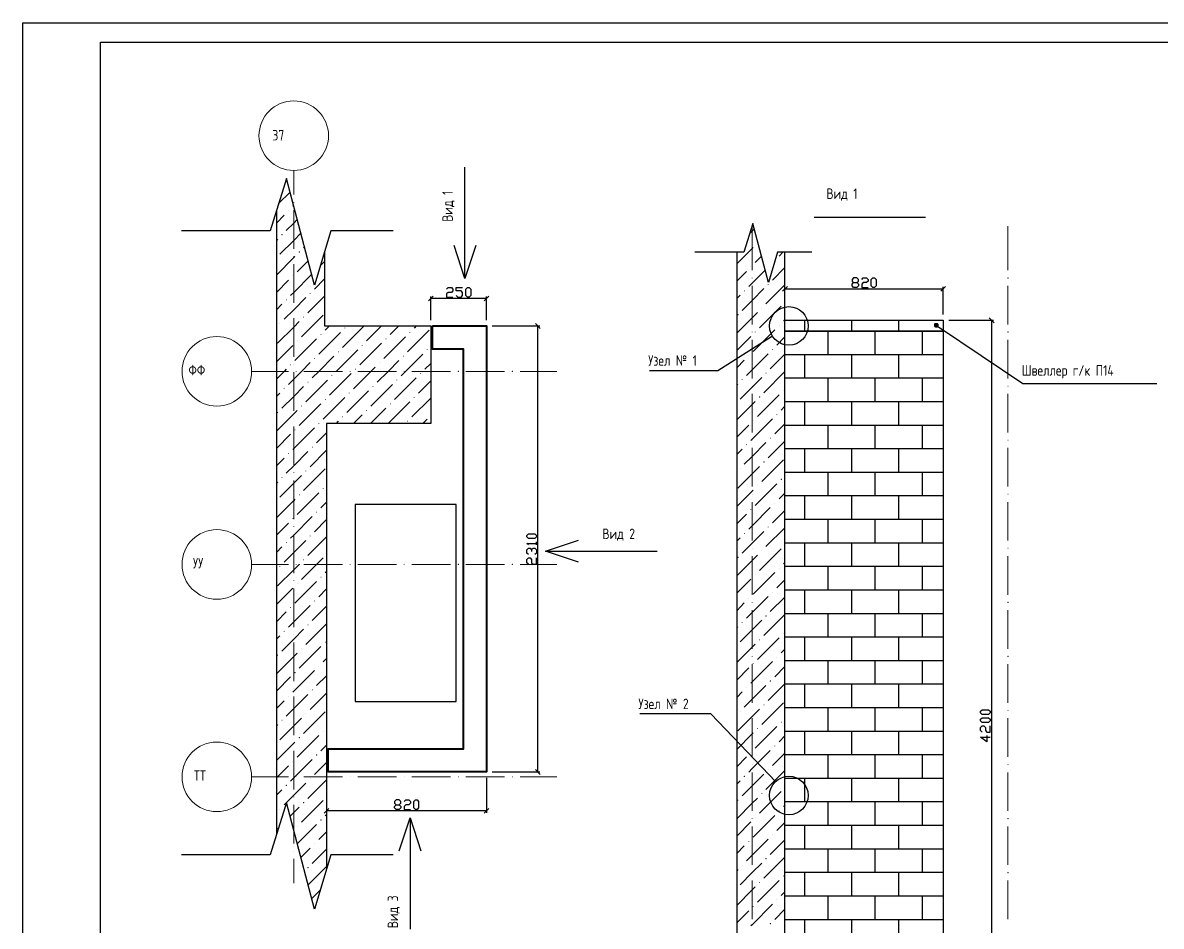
# Model space of a CAD drawing. Header units: millimetres. Extents: x 0.1 to 33, y 0 to 23.4.
# Drawn here: x 0.06 to 16.3, y 10.47 to 23.35 of the extents above; entities that cross this region are included whole.
import ezdxf

# ---------------------------------------------------------------- set-up
doc = ezdxf.new("R2010")
doc.units = ezdxf.units.MM
doc.layers.add('PDF _0', color=7, linetype='Continuous')
doc.layers.add('PDF _Текст', color=7, linetype='Continuous')
doc.layers.add('PDF _Оси-1', color=7, linetype='Continuous', true_color=0xaaaaaa)
doc.layers.add('PDF _Оси-3', color=7, linetype='Continuous', true_color=0x989898)
doc.styles.get("Standard").update_dxf_attribs({"font": 'ГОСТ тип А.ttf'})

msp = doc.modelspace()

# ---------------------------------------------------------------- linework, layer by layer
at = {"layer": 'PDF _0', "lineweight": 25}
for points in [[(0.061, 23.354), (33.046, 23.354), (33.046, 0.031), (0.061, 0.031)], [(1.172, 23.076), (32.768, 23.076), (32.768, 0.309), (1.172, 0.309)], [(12.186, 19.58), (12.163, 19.603), (12.163, 19.695), (12.186, 19.717), (12.209, 19.717), (12.232, 19.695), (12.232, 19.603), (12.209, 19.58)], [(6.404, 19.441), (6.381, 19.464), (6.381, 19.556), (6.404, 19.579), (6.427, 19.579), (6.45, 19.556), (6.45, 19.464), (6.427, 19.441)], [(7.387, 16.023), (7.364, 16), (7.273, 16), (7.25, 16.023), (7.25, 16.046), (7.273, 16.069), (7.364, 16.069), (7.387, 16.046)], [(13.859, 13.514), (13.836, 13.491), (13.744, 13.491), (13.721, 13.514), (13.721, 13.537), (13.744, 13.56), (13.836, 13.56), (13.859, 13.537)], [(13.859, 13.4), (13.836, 13.377), (13.744, 13.377), (13.721, 13.4), (13.721, 13.423), (13.744, 13.445), (13.836, 13.445), (13.859, 13.423)], [(5.661, 12.136), (5.638, 12.159), (5.638, 12.251), (5.661, 12.274), (5.684, 12.274), (5.706, 12.251), (5.706, 12.159), (5.684, 12.136)]]:
    msp.add_lwpolyline(points, close=True, dxfattribs=at)
for points in [[(6.521, 20.177), (6.367, 19.707), (6.367, 21.296)], [(5.342, 20.389), (4.457, 20.389), (4.221, 19.614), (3.824, 21.133), (3.588, 20.389), (2.324, 20.389)], [(3.874, 20.941), (3.711, 20.779)], [(3.925, 20.745), (3.912, 20.733)], [(3.789, 20.609), (3.678, 20.499)], [(3.976, 20.55), (3.926, 20.499), (3.819, 20.393)], [(11.317, 20.081), (10.826, 20.081), (10.696, 19.652), (10.475, 20.494), (10.344, 20.081), (9.644, 20.081)], [(11.346, 20.583), (12.934, 20.583)], [(4.028, 20.354), (3.926, 20.252), (3.727, 20.053)], [(10.495, 20.417), (10.463, 20.384), (10.43, 20.351)], [(3.696, 20.269), (3.678, 20.251)], [(4.079, 20.158), (4.067, 20.145)], [(6.367, 19.707), (6.212, 20.177)], [(10.476, 20.15), (10.463, 20.137), (10.243, 19.917)], [(3.943, 20.022), (3.926, 20.005), (3.678, 19.757)], [(10.243, 20.081), (10.243, 7.55), (14.331, 7.55), (14.331, 7.715), (13.189, 7.715)], [(10.598, 20.025), (10.507, 19.934)], [(10.902, 20.081), (10.847, 20.026)], [(10.931, 7.55), (10.931, 20.081)], [(4.13, 19.962), (3.974, 19.805)], [(4.366, 19.951), (4.314, 19.898)], [(10.383, 19.81), (10.243, 19.67)], [(10.649, 19.829), (10.463, 19.643), (10.414, 19.594)], [(10.931, 19.863), (10.754, 19.686)], [(3.85, 19.682), (3.678, 19.51)], [(4.181, 19.766), (3.926, 19.51), (3.881, 19.465)], [(4.366, 19.703), (4.221, 19.558)], [(11.957, 19.649), (11.98, 19.626), (11.98, 19.603), (11.957, 19.58), (11.911, 19.58), (11.888, 19.603), (11.888, 19.626), (11.911, 19.649), (11.957, 19.649), (11.98, 19.672), (11.98, 19.695), (11.957, 19.717), (11.911, 19.717), (11.888, 19.695), (11.888, 19.672), (11.911, 19.649)], [(12.026, 19.695), (12.048, 19.717), (12.094, 19.717), (12.117, 19.695), (12.117, 19.672), (12.094, 19.649), (12.048, 19.649), (12.026, 19.626), (12.026, 19.58), (12.117, 19.58)], [(6.106, 19.556), (6.129, 19.579), (6.174, 19.579), (6.197, 19.556), (6.197, 19.533), (6.174, 19.51), (6.129, 19.51), (6.106, 19.487), (6.106, 19.441), (6.197, 19.441)], [(6.243, 19.464), (6.266, 19.441), (6.312, 19.441), (6.335, 19.464), (6.335, 19.51), (6.312, 19.533), (6.243, 19.533), (6.243, 19.579), (6.335, 19.579)], [(10.631, 19.563), (10.463, 19.395), (10.321, 19.254)], [(10.931, 19.616), (10.661, 19.346)], [(10.966, 19.595), (10.897, 19.526)], [(10.931, 19.195), (10.931, 19.588)], [(10.931, 19.561), (13.189, 19.561)], [(13.154, 19.526), (13.223, 19.595)], [(13.189, 19.195), (13.189, 19.588)], [(3.758, 19.342), (3.678, 19.262)], [(4.098, 19.435), (3.926, 19.263), (3.789, 19.126)], [(4.366, 19.456), (4.128, 19.218)], [(5.915, 19.456), (5.846, 19.388)], [(5.881, 19.114), (5.881, 19.449)], [(6.675, 19.422), (5.881, 19.422)], [(6.641, 19.388), (6.709, 19.456)], [(6.675, 19.114), (6.675, 19.449)], [(10.291, 19.47), (10.243, 19.422)], [(4.345, 19.187), (4.036, 18.878)], [(10.538, 19.223), (10.463, 19.148), (10.243, 18.928)], [(10.878, 19.315), (10.569, 19.006)], [(4.005, 19.095), (3.926, 19.016), (3.696, 18.786)], [(4.436, 19.031), (4.376, 18.971)], [(4.93, 19.031), (4.623, 18.724)], [(5.177, 19.031), (4.963, 18.817)], [(5.425, 19.031), (5.303, 18.909)], [(5.672, 19.031), (5.643, 19.002)], [(6.758, 19.031), (7.434, 19.031)], [(7.441, 18.997), (7.372, 19.065)], [(7.407, 12.672), (7.407, 19.031)], [(10.931, 19.122), (10.909, 19.099)], [(13.112, 19.025), (13.135, 19.009), (14.324, 18.213), (14.325, 18.213), (16.233, 18.213)], [(13.271, 19.112), (13.906, 19.112)], [(13.913, 19.078), (13.844, 19.146)], [(13.878, 19.112), (13.878, 7.55)], [(4.252, 18.847), (3.943, 18.538)], [(4.592, 18.94), (4.283, 18.631)], [(5.519, 18.878), (5.21, 18.569)], [(5.859, 18.971), (5.55, 18.662)], [(10.754, 18.885), (10.521, 18.738), (9.975, 18.393), (9.974, 18.393), (9.001, 18.393)], [(10.445, 18.883), (10.243, 18.681)], [(10.785, 18.976), (10.476, 18.666)], [(10.931, 18.875), (10.816, 18.759)], [(3.912, 18.755), (3.678, 18.521)], [(4.839, 18.693), (4.53, 18.384), (4.53, 18.384)], [(5.179, 18.786), (4.87, 18.477)], [(4.499, 18.6), (4.283, 18.384), (4.19, 18.291)], [(5.426, 18.538), (5.272, 18.384), (5.117, 18.229)], [(5.766, 18.631), (5.519, 18.384), (5.457, 18.322)], [(10.352, 18.543), (10.243, 18.433)], [(10.692, 18.636), (10.463, 18.406), (10.383, 18.327)], [(10.931, 18.627), (10.723, 18.419)], [(3.819, 18.415), (3.789, 18.384), (3.678, 18.274)], [(4.159, 18.508), (4.036, 18.384), (3.926, 18.274), (3.85, 18.198)], [(4.747, 18.353), (4.437, 18.044)], [(5.086, 18.446), (5.025, 18.384), (4.777, 18.137)], [(5.881, 18.498), (5.797, 18.415)], [(10.931, 18.38), (10.631, 18.079)], [(4.407, 18.26), (4.098, 17.951)], [(5.334, 18.198), (5.025, 17.889)], [(5.674, 18.291), (5.365, 17.982)], [(5.881, 18.251), (5.705, 18.075)], [(10.26, 18.203), (10.243, 18.186)], [(10.6, 18.296), (10.463, 18.159), (10.291, 17.987)], [(3.727, 18.075), (3.678, 18.026)], [(4.067, 18.168), (3.926, 18.027), (3.758, 17.859)], [(4.994, 18.106), (4.685, 17.797)], [(10.847, 18.048), (10.538, 17.739)], [(4.314, 17.92), (4.005, 17.611)], [(4.654, 18.013), (4.345, 17.704)], [(5.581, 17.951), (5.272, 17.642)], [(5.881, 18.004), (5.612, 17.735)], [(10.507, 17.956), (10.463, 17.912), (10.243, 17.692)], [(10.931, 17.886), (10.878, 17.832)], [(3.974, 17.828), (3.926, 17.78), (3.678, 17.532)], [(4.901, 17.766), (4.776, 17.641)], [(5.241, 17.859), (5.023, 17.641)], [(5.828, 17.704), (5.765, 17.641)], [(10.754, 17.709), (10.463, 17.418), (10.445, 17.399)], [(4.221, 17.58), (3.926, 17.285), (3.912, 17.271)], [(4.561, 17.673), (4.529, 17.641)], [(10.414, 17.616), (10.243, 17.445)], [(10.931, 17.638), (10.785, 17.492)], [(3.881, 17.488), (3.678, 17.285)], [(4.394, 17.506), (4.252, 17.364)], [(10.931, 17.391), (10.692, 17.152)], [(4.128, 17.24), (3.926, 17.038), (3.819, 16.931)], [(4.394, 17.259), (4.159, 17.024)], [(10.321, 17.276), (10.243, 17.197)], [(10.661, 17.369), (10.463, 17.17), (10.352, 17.06)], [(3.789, 17.148), (3.678, 17.037)], [(10.909, 17.121), (10.6, 16.812)], [(4.036, 16.901), (3.926, 16.791), (3.727, 16.592)], [(4.376, 16.993), (4.067, 16.684)], [(10.569, 17.029), (10.463, 16.923), (10.26, 16.72)], [(3.696, 16.808), (3.678, 16.79)], [(10.816, 16.781), (10.507, 16.472)], [(4.283, 16.653), (3.974, 16.344)], [(10.476, 16.689), (10.463, 16.676), (10.243, 16.456)], [(10.931, 16.649), (10.847, 16.565)], [(3.943, 16.561), (3.926, 16.543), (3.678, 16.296)], [(4.394, 16.517), (4.314, 16.437)], [(10.723, 16.441), (10.463, 16.181), (10.414, 16.132)], [(10.931, 16.402), (10.754, 16.225)], [(4.19, 16.313), (3.926, 16.049), (3.881, 16.004)], [(4.394, 16.27), (4.221, 16.097)], [(10.383, 16.349), (10.243, 16.208)], [(3.85, 16.221), (3.678, 16.048)], [(10.631, 16.102), (10.463, 15.934), (10.321, 15.793)], [(10.931, 16.155), (10.661, 15.885)], [(4.098, 15.973), (3.926, 15.802), (3.789, 15.664)], [(4.394, 16.023), (4.128, 15.757)], [(7.273, 15.909), (7.25, 15.932), (7.387, 15.932)], [(7.387, 15.909), (7.387, 15.955)], [(7.518, 15.82), (7.988, 15.975)], [(10.291, 16.009), (10.243, 15.961)], [(3.758, 15.881), (3.678, 15.801)], [(7.273, 15.771), (7.25, 15.794), (7.25, 15.84), (7.273, 15.863), (7.296, 15.863), (7.318, 15.84), (7.318, 15.817)], [(7.318, 15.84), (7.341, 15.863), (7.364, 15.863), (7.387, 15.84), (7.387, 15.794), (7.364, 15.771)], [(7.988, 15.665), (7.518, 15.82), (9.107, 15.82)], [(10.538, 15.762), (10.463, 15.687), (10.243, 15.467)], [(10.878, 15.854), (10.569, 15.545)], [(4.005, 15.634), (4.002, 15.631), (3.926, 15.555), (3.696, 15.325)], [(4.345, 15.726), (4.25, 15.631), (4.036, 15.417)], [(7.273, 15.633), (7.25, 15.656), (7.25, 15.702), (7.273, 15.725), (7.296, 15.725), (7.318, 15.702), (7.318, 15.656), (7.341, 15.633), (7.387, 15.633), (7.387, 15.725)], [(10.931, 15.661), (10.909, 15.638)], [(4.394, 15.528), (4.376, 15.51)], [(10.785, 15.514), (10.476, 15.205)], [(3.912, 15.294), (3.678, 15.06)], [(4.252, 15.386), (3.943, 15.077)], [(4.394, 15.281), (4.283, 15.17)], [(10.445, 15.422), (10.243, 15.22)], [(10.931, 15.413), (10.816, 15.298)], [(10.692, 15.174), (10.463, 14.945), (10.383, 14.865)], [(10.931, 15.166), (10.723, 14.958)], [(3.819, 14.954), (3.678, 14.812)], [(4.159, 15.046), (3.926, 14.813), (3.85, 14.737)], [(4.394, 15.034), (4.19, 14.83)], [(10.352, 15.082), (10.243, 14.972)], [(4.394, 14.786), (4.098, 14.49)], [(10.6, 14.835), (10.463, 14.698), (10.291, 14.526)], [(10.931, 14.919), (10.631, 14.618)], [(3.727, 14.614), (3.678, 14.565)], [(4.067, 14.706), (3.926, 14.566), (3.758, 14.397)], [(10.26, 14.742), (10.243, 14.725)], [(4.314, 14.459), (4.005, 14.15)], [(10.507, 14.495), (10.463, 14.451), (10.243, 14.231)], [(10.847, 14.587), (10.538, 14.278)], [(3.974, 14.367), (3.926, 14.318), (3.678, 14.071)], [(4.394, 14.292), (4.345, 14.243)], [(10.931, 14.424), (10.878, 14.371)], [(10.414, 14.155), (10.243, 13.983)], [(10.754, 14.247), (10.463, 13.956), (10.445, 13.938)], [(10.931, 14.177), (10.785, 14.031)], [(3.881, 14.027), (3.678, 13.823)], [(4.221, 14.119), (3.926, 13.824), (3.912, 13.81)], [(4.394, 14.045), (4.252, 13.903)], [(10.321, 13.815), (10.243, 13.736)], [(10.661, 13.907), (10.463, 13.709), (10.352, 13.598)], [(10.931, 13.93), (10.692, 13.691)], [(3.789, 13.687), (3.678, 13.576)], [(4.128, 13.779), (3.926, 13.577), (3.819, 13.47)], [(4.394, 13.798), (4.159, 13.563)], [(10.909, 13.66), (10.6, 13.351)], [(4.376, 13.532), (4.067, 13.223)], [(10.797, 12.536), (10.606, 12.735), (9.873, 13.499), (9.872, 13.499), (8.861, 13.499)], [(10.569, 13.568), (10.463, 13.462), (10.26, 13.258)], [(3.696, 13.347), (3.678, 13.329)], [(4.036, 13.439), (3.926, 13.33), (3.727, 13.13)], [(10.816, 13.32), (10.507, 13.011)], [(13.744, 13.239), (13.721, 13.262), (13.721, 13.308), (13.744, 13.331), (13.767, 13.331), (13.79, 13.308), (13.79, 13.262), (13.813, 13.239), (13.859, 13.239), (13.859, 13.331)], [(4.283, 13.192), (3.974, 12.883)], [(10.476, 13.228), (10.463, 13.215), (10.243, 12.995)], [(10.931, 13.188), (10.847, 13.104)], [(13.813, 13.193), (13.813, 13.101), (13.721, 13.17), (13.859, 13.17)], [(3.943, 13.099), (3.926, 13.082), (3.678, 12.835)], [(4.394, 13.056), (4.314, 12.976)], [(4.19, 12.852), (3.941, 12.603), (3.926, 12.588), (3.881, 12.543)], [(10.383, 12.888), (10.243, 12.747)], [(10.723, 12.98), (10.463, 12.72), (10.414, 12.671)], [(10.931, 12.941), (10.754, 12.764)], [(3.85, 12.76), (3.694, 12.603), (3.678, 12.587)], [(4.394, 12.809), (4.221, 12.636)], [(6.758, 12.672), (7.434, 12.672)], [(7.372, 12.706), (7.441, 12.637)], [(10.931, 12.694), (10.661, 12.424)], [(4.098, 12.512), (3.926, 12.341), (3.789, 12.203)], [(4.394, 12.561), (4.128, 12.296)], [(4.394, 12.525), (4.394, 12.09)], [(6.675, 12.589), (6.675, 12.09)], [(10.291, 12.548), (10.243, 12.5)], [(10.631, 12.64), (10.463, 12.473), (10.321, 12.331)], [(3.758, 12.42), (3.678, 12.34)], [(10.878, 12.393), (10.569, 12.084)], [(5.342, 11.491), (4.457, 11.491), (4.221, 10.716), (3.824, 12.235), (3.588, 11.491), (2.324, 11.491)], [(4.345, 12.265), (4.036, 11.956)], [(5.431, 12.205), (5.454, 12.182), (5.454, 12.159), (5.431, 12.136), (5.385, 12.136), (5.362, 12.159), (5.362, 12.182), (5.385, 12.205), (5.431, 12.205), (5.454, 12.228), (5.454, 12.251), (5.431, 12.274), (5.385, 12.274), (5.362, 12.251), (5.362, 12.228), (5.385, 12.205)], [(5.5, 12.251), (5.523, 12.274), (5.569, 12.274), (5.592, 12.251), (5.592, 12.228), (5.569, 12.205), (5.523, 12.205), (5.5, 12.182), (5.5, 12.136), (5.592, 12.136)], [(10.538, 12.3), (10.463, 12.226), (10.243, 12.006)], [(10.931, 12.199), (10.909, 12.177)], [(4.005, 12.172), (3.926, 12.093), (3.874, 12.042)], [(4.428, 12.152), (4.36, 12.083)], [(4.394, 12.067), (4.376, 12.049)], [(6.675, 12.117), (4.394, 12.117)], [(5.431, 11.548), (5.585, 12.018), (5.585, 10.43)], [(5.585, 12.018), (5.74, 11.548)], [(6.641, 12.083), (6.709, 12.152)], [(10.785, 12.053), (10.476, 11.744)], [(3.71, 11.878), (3.696, 11.863)], [(4.252, 11.925), (3.977, 11.65)], [(10.445, 11.961), (10.243, 11.758)], [(10.931, 11.952), (10.816, 11.837)], [(4.394, 11.82), (4.283, 11.709)], [(10.692, 11.713), (10.463, 11.484), (10.383, 11.404)], [(10.931, 11.705), (10.723, 11.497)], [(4.159, 11.585), (4.028, 11.454)], [(4.394, 11.573), (4.19, 11.369)], [(10.352, 11.621), (10.243, 11.511)], [(10.6, 11.373), (10.463, 11.237), (10.291, 11.064)], [(10.931, 11.458), (10.631, 11.157)], [(4.394, 11.325), (4.13, 11.062)], [(10.26, 11.281), (10.243, 11.264)], [(10.847, 11.126), (10.538, 10.817)], [(4.304, 10.988), (4.182, 10.866)], [(10.507, 11.033), (10.463, 10.99), (10.243, 10.77)], [(10.931, 10.963), (10.878, 10.91)], [(10.754, 10.786), (10.463, 10.495), (10.445, 10.477)], [(10.931, 10.716), (10.785, 10.57)], [(10.414, 10.694), (10.243, 10.522)]]:
    msp.add_lwpolyline(points, dxfattribs=at)
at = {"layer": 'PDF _0', "lineweight": 30}
for points in [[(3.678, 20.675), (3.678, 11.776)], [(4.366, 20.092), (4.366, 19.031), (5.881, 19.031), (5.881, 17.641), (4.394, 17.641), (4.394, 11.284)], [(10.931, 7.55), (10.931, 19.112), (13.189, 19.112), (13.189, 7.55)]]:
    msp.add_lwpolyline(points, dxfattribs=at)
at = {"layer": 'PDF _0', "lineweight": 5}
for points in [[(3.85, 20.671), (3.852, 20.671), (3.852, 20.673), (3.85, 20.673)], [(3.758, 20.331), (3.76, 20.331), (3.76, 20.333), (3.758, 20.333)], [(10.538, 20.212), (10.54, 20.212), (10.54, 20.214), (10.538, 20.214)], [(4.005, 20.084), (4.007, 20.084), (4.007, 20.086), (4.005, 20.086)], [(10.445, 19.872), (10.447, 19.872), (10.447, 19.874), (10.445, 19.874)], [(3.912, 19.744), (3.914, 19.744), (3.914, 19.746), (3.912, 19.746)], [(4.159, 19.496), (4.161, 19.496), (4.161, 19.498), (4.159, 19.498)], [(10.352, 19.532), (10.354, 19.532), (10.354, 19.534), (10.352, 19.534)], [(10.692, 19.624), (10.694, 19.624), (10.694, 19.626), (10.692, 19.626)], [(3.819, 19.404), (3.821, 19.404), (3.821, 19.406), (3.819, 19.406)], [(10.26, 19.192), (10.262, 19.192), (10.262, 19.194), (10.26, 19.194)], [(10.6, 19.285), (10.602, 19.285), (10.602, 19.287), (10.6, 19.287)], [(3.727, 19.064), (3.729, 19.064), (3.729, 19.066), (3.727, 19.066)], [(4.067, 19.156), (4.069, 19.156), (4.069, 19.158), (4.067, 19.158)], [(4.654, 19.002), (4.656, 19.002), (4.656, 19.004), (4.654, 19.004)], [(10.847, 19.037), (10.849, 19.037), (10.849, 19.039), (10.847, 19.039)], [(4.314, 18.909), (4.316, 18.909), (4.316, 18.911), (4.314, 18.911)], [(5.241, 18.847), (5.243, 18.847), (5.243, 18.849), (5.241, 18.849)], [(5.581, 18.94), (5.583, 18.94), (5.583, 18.942), (5.581, 18.942)], [(10.507, 18.945), (10.509, 18.945), (10.509, 18.947), (10.507, 18.947)], [(3.974, 18.817), (3.976, 18.817), (3.976, 18.819), (3.974, 18.819)], [(4.901, 18.755), (4.903, 18.755), (4.903, 18.757), (4.901, 18.757)], [(5.828, 18.693), (5.83, 18.693), (5.83, 18.695), (5.828, 18.695)], [(10.754, 18.697), (10.756, 18.697), (10.756, 18.699), (10.754, 18.699)], [(4.221, 18.569), (4.223, 18.569), (4.223, 18.571), (4.221, 18.571)], [(4.561, 18.662), (4.563, 18.662), (4.563, 18.664), (4.561, 18.664)], [(5.148, 18.508), (5.15, 18.508), (5.15, 18.51), (5.148, 18.51)], [(5.488, 18.6), (5.49, 18.6), (5.49, 18.602), (5.488, 18.602)], [(10.414, 18.605), (10.416, 18.605), (10.416, 18.607), (10.414, 18.607)], [(3.881, 18.477), (3.883, 18.477), (3.883, 18.479), (3.881, 18.479)], [(4.808, 18.415), (4.81, 18.415), (4.81, 18.417), (4.808, 18.417)], [(5.735, 18.353), (5.737, 18.353), (5.737, 18.355), (5.735, 18.355)], [(10.661, 18.357), (10.663, 18.357), (10.663, 18.359), (10.661, 18.359)], [(4.128, 18.229), (4.13, 18.229), (4.13, 18.231), (4.128, 18.231)], [(4.468, 18.322), (4.47, 18.322), (4.47, 18.324), (4.468, 18.324)], [(5.395, 18.26), (5.397, 18.26), (5.397, 18.262), (5.395, 18.262)], [(10.321, 18.265), (10.323, 18.265), (10.323, 18.267), (10.321, 18.267)], [(3.789, 18.137), (3.791, 18.137), (3.791, 18.139), (3.789, 18.139)], [(4.716, 18.075), (4.718, 18.075), (4.718, 18.077), (4.716, 18.077)], [(5.056, 18.168), (5.058, 18.168), (5.058, 18.17), (5.056, 18.17)], [(10.909, 18.11), (10.911, 18.11), (10.911, 18.112), (10.909, 18.112)], [(4.036, 17.889), (4.038, 17.889), (4.038, 17.891), (4.036, 17.891)], [(4.376, 17.982), (4.378, 17.982), (4.378, 17.984), (4.376, 17.984)], [(5.303, 17.92), (5.305, 17.92), (5.305, 17.922), (5.303, 17.922)], [(5.643, 18.013), (5.645, 18.013), (5.645, 18.015), (5.643, 18.015)], [(10.569, 18.018), (10.571, 18.018), (10.571, 18.02), (10.569, 18.02)], [(3.696, 17.797), (3.698, 17.797), (3.698, 17.799), (3.696, 17.799)], [(4.623, 17.735), (4.625, 17.735), (4.625, 17.737), (4.623, 17.737)], [(4.963, 17.828), (4.965, 17.828), (4.965, 17.83), (4.963, 17.83)], [(10.816, 17.77), (10.818, 17.77), (10.818, 17.772), (10.816, 17.772)], [(3.943, 17.55), (3.945, 17.55), (3.945, 17.552), (3.943, 17.552)], [(4.283, 17.642), (4.285, 17.642), (4.285, 17.644), (4.283, 17.644)], [(5.55, 17.673), (5.552, 17.673), (5.552, 17.675), (5.55, 17.675)], [(10.476, 17.678), (10.478, 17.678), (10.478, 17.68), (10.476, 17.68)], [(10.723, 17.43), (10.725, 17.43), (10.725, 17.432), (10.723, 17.432)], [(3.85, 17.21), (3.852, 17.21), (3.852, 17.212), (3.85, 17.212)], [(4.19, 17.302), (4.192, 17.302), (4.192, 17.304), (4.19, 17.304)], [(10.383, 17.338), (10.385, 17.338), (10.385, 17.34), (10.383, 17.34)], [(10.631, 17.09), (10.633, 17.09), (10.633, 17.092), (10.631, 17.092)], [(4.098, 16.962), (4.1, 16.962), (4.1, 16.964), (4.098, 16.964)], [(10.291, 16.998), (10.293, 16.998), (10.293, 17), (10.291, 17)], [(3.758, 16.87), (3.76, 16.87), (3.76, 16.872), (3.758, 16.872)], [(10.538, 16.751), (10.54, 16.751), (10.54, 16.753), (10.538, 16.753)], [(10.878, 16.843), (10.88, 16.843), (10.88, 16.845), (10.878, 16.845)], [(4.005, 16.622), (4.007, 16.622), (4.007, 16.624), (4.005, 16.624)], [(4.345, 16.715), (4.347, 16.715), (4.347, 16.717), (4.345, 16.717)], [(10.445, 16.411), (10.447, 16.411), (10.447, 16.413), (10.445, 16.413)], [(10.785, 16.503), (10.787, 16.503), (10.787, 16.505), (10.785, 16.505)], [(3.912, 16.282), (3.914, 16.282), (3.914, 16.284), (3.912, 16.284)], [(4.252, 16.375), (4.254, 16.375), (4.254, 16.377), (4.252, 16.377)], [(10.692, 16.163), (10.694, 16.163), (10.694, 16.165), (10.692, 16.165)], [(3.819, 15.943), (3.821, 15.943), (3.821, 15.945), (3.819, 15.945)], [(4.159, 16.035), (4.161, 16.035), (4.161, 16.037), (4.159, 16.037)], [(10.352, 16.071), (10.354, 16.071), (10.354, 16.073), (10.352, 16.073)], [(10.6, 15.823), (10.602, 15.823), (10.602, 15.825), (10.6, 15.825)], [(3.727, 15.603), (3.729, 15.603), (3.729, 15.605), (3.727, 15.605)], [(4.067, 15.695), (4.069, 15.695), (4.069, 15.697), (4.067, 15.697)], [(10.26, 15.731), (10.262, 15.731), (10.262, 15.733), (10.26, 15.733)], [(4.314, 15.448), (4.316, 15.448), (4.316, 15.45), (4.314, 15.45)], [(10.507, 15.483), (10.509, 15.483), (10.509, 15.485), (10.507, 15.485)], [(10.847, 15.576), (10.849, 15.576), (10.849, 15.578), (10.847, 15.578)], [(3.974, 15.355), (3.976, 15.355), (3.976, 15.357), (3.974, 15.357)], [(4.221, 15.108), (4.223, 15.108), (4.223, 15.11), (4.221, 15.11)], [(10.414, 15.144), (10.416, 15.144), (10.416, 15.146), (10.414, 15.146)], [(10.754, 15.236), (10.756, 15.236), (10.756, 15.238), (10.754, 15.238)], [(3.881, 15.015), (3.883, 15.015), (3.883, 15.017), (3.881, 15.017)], [(10.321, 14.804), (10.323, 14.804), (10.323, 14.806), (10.321, 14.806)], [(10.661, 14.896), (10.663, 14.896), (10.663, 14.898), (10.661, 14.898)], [(3.789, 14.676), (3.791, 14.676), (3.791, 14.678), (3.789, 14.678)], [(4.128, 14.768), (4.13, 14.768), (4.13, 14.77), (4.128, 14.77)], [(10.909, 14.649), (10.911, 14.649), (10.911, 14.651), (10.909, 14.651)], [(4.376, 14.521), (4.378, 14.521), (4.378, 14.523), (4.376, 14.523)], [(10.569, 14.556), (10.571, 14.556), (10.571, 14.558), (10.569, 14.558)], [(3.696, 14.336), (3.698, 14.336), (3.698, 14.338), (3.696, 14.338)], [(4.036, 14.428), (4.038, 14.428), (4.038, 14.43), (4.036, 14.43)], [(10.816, 14.309), (10.818, 14.309), (10.818, 14.311), (10.816, 14.311)], [(4.283, 14.181), (4.285, 14.181), (4.285, 14.183), (4.283, 14.183)], [(10.476, 14.216), (10.478, 14.216), (10.478, 14.218), (10.476, 14.218)], [(3.943, 14.088), (3.945, 14.088), (3.945, 14.09), (3.943, 14.09)], [(10.723, 13.969), (10.725, 13.969), (10.725, 13.971), (10.723, 13.971)], [(4.19, 13.841), (4.192, 13.841), (4.192, 13.843), (4.19, 13.843)], [(10.383, 13.877), (10.385, 13.877), (10.385, 13.879), (10.383, 13.879)], [(3.85, 13.748), (3.852, 13.748), (3.852, 13.75), (3.85, 13.75)], [(4.098, 13.501), (4.1, 13.501), (4.1, 13.503), (4.098, 13.503)], [(10.291, 13.537), (10.293, 13.537), (10.293, 13.539), (10.291, 13.539)], [(10.631, 13.629), (10.633, 13.629), (10.633, 13.631), (10.631, 13.631)], [(3.758, 13.409), (3.76, 13.409), (3.76, 13.411), (3.758, 13.411)], [(10.878, 13.382), (10.88, 13.382), (10.88, 13.384), (10.878, 13.384)], [(4.005, 13.161), (4.007, 13.161), (4.007, 13.163), (4.005, 13.163)], [(4.345, 13.254), (4.347, 13.254), (4.347, 13.256), (4.345, 13.256)], [(10.538, 13.289), (10.54, 13.289), (10.54, 13.291), (10.538, 13.291)], [(10.785, 13.042), (10.787, 13.042), (10.787, 13.044), (10.785, 13.044)], [(4.252, 12.914), (4.254, 12.914), (4.254, 12.916), (4.252, 12.916)], [(10.445, 12.949), (10.447, 12.949), (10.447, 12.951), (10.445, 12.951)], [(3.912, 12.821), (3.914, 12.821), (3.914, 12.823), (3.912, 12.823)], [(10.692, 12.702), (10.694, 12.702), (10.694, 12.704), (10.692, 12.704)], [(4.159, 12.574), (4.161, 12.574), (4.161, 12.576), (4.159, 12.576)], [(10.352, 12.61), (10.354, 12.61), (10.354, 12.612), (10.352, 12.612)], [(3.819, 12.481), (3.821, 12.481), (3.821, 12.483), (3.819, 12.483)], [(10.6, 12.362), (10.602, 12.362), (10.602, 12.364), (10.6, 12.364)], [(4.067, 12.234), (4.069, 12.234), (4.069, 12.236), (4.067, 12.236)], [(10.26, 12.27), (10.262, 12.27), (10.262, 12.272), (10.26, 12.272)], [(3.727, 12.141), (3.729, 12.141), (3.729, 12.143), (3.727, 12.143)], [(10.507, 12.022), (10.509, 12.022), (10.509, 12.024), (10.507, 12.024)], [(10.847, 12.115), (10.849, 12.115), (10.849, 12.117), (10.847, 12.117)], [(3.974, 11.894), (3.976, 11.894), (3.976, 11.896), (3.974, 11.896)], [(4.314, 11.987), (4.316, 11.987), (4.316, 11.989), (4.314, 11.989)], [(10.754, 11.775), (10.756, 11.775), (10.756, 11.777), (10.754, 11.777)], [(4.221, 11.647), (4.223, 11.647), (4.223, 11.649), (4.221, 11.649)], [(10.414, 11.682), (10.416, 11.682), (10.416, 11.684), (10.414, 11.684)], [(10.661, 11.435), (10.663, 11.435), (10.663, 11.437), (10.661, 11.437)], [(4.128, 11.307), (4.13, 11.307), (4.13, 11.309), (4.128, 11.309)], [(10.321, 11.342), (10.323, 11.342), (10.323, 11.344), (10.321, 11.344)], [(10.569, 11.095), (10.571, 11.095), (10.571, 11.097), (10.569, 11.097)], [(10.909, 11.188), (10.911, 11.188), (10.911, 11.19), (10.909, 11.19)], [(10.476, 10.755), (10.478, 10.755), (10.478, 10.757), (10.476, 10.757)], [(10.816, 10.848), (10.818, 10.848), (10.818, 10.85), (10.816, 10.85)], [(10.723, 10.508), (10.725, 10.508), (10.725, 10.51), (10.723, 10.51)]]:
    msp.add_lwpolyline(points, close=True, dxfattribs=at)
at = {"layer": 'PDF _0', "color": 1, "lineweight": 40}
msp.add_lwpolyline([(5.904, 19.031), (6.675, 19.031), (6.675, 12.672), (4.418, 12.672), (4.418, 13.002), (6.345, 13.002), (6.345, 18.701), (5.904, 18.701)], close=True, dxfattribs=at)
at = {"layer": 'PDF _0', "color": 1, "lineweight": 30}
msp.add_lwpolyline([(10.931, 19.112), (13.189, 19.112), (13.189, 18.952), (10.931, 18.952)], close=True, dxfattribs=at)
at = {"layer": 'PDF _0', "color": 8, "lineweight": 25, "true_color": 0x808080}
for points in [[(11.213, 18.961), (11.213, 19.112)], [(11.884, 18.961), (11.884, 19.112)], [(12.555, 18.961), (12.555, 19.112)], [(10.931, 18.961), (11.253, 18.961), (13.189, 18.961)], [(11.548, 18.626), (11.548, 18.952), (11.548, 18.961)], [(12.22, 18.626), (12.22, 18.952), (12.22, 18.961)], [(12.891, 18.626), (12.891, 18.952), (12.891, 18.961)], [(10.931, 18.626), (13.189, 18.626)], [(11.213, 18.29), (11.213, 18.626)], [(11.884, 18.29), (11.884, 18.626)], [(12.555, 18.29), (12.555, 18.626)], [(10.931, 18.29), (13.189, 18.29)], [(11.548, 17.954), (11.548, 18.29)], [(12.22, 17.954), (12.22, 18.29)], [(12.891, 17.954), (12.891, 18.29)], [(10.931, 17.954), (13.189, 17.954)], [(11.213, 17.619), (11.213, 17.954)], [(11.884, 17.619), (11.884, 17.954)], [(12.555, 17.619), (12.555, 17.954)], [(10.931, 17.619), (13.189, 17.619)], [(11.548, 17.283), (11.548, 17.619)], [(12.22, 17.283), (12.22, 17.619)], [(12.891, 17.283), (12.891, 17.619)], [(10.931, 17.283), (13.189, 17.283)], [(11.213, 16.947), (11.213, 17.283)], [(11.884, 16.947), (11.884, 17.283)], [(12.555, 16.947), (12.555, 17.283)], [(10.931, 16.947), (13.189, 16.947)], [(11.548, 16.612), (11.548, 16.947)], [(12.22, 16.612), (12.22, 16.947)], [(12.891, 16.612), (12.891, 16.947)], [(10.931, 16.612), (13.189, 16.612)], [(11.213, 16.276), (11.213, 16.612)], [(11.884, 16.276), (11.884, 16.612)], [(12.555, 16.276), (12.555, 16.612)], [(10.931, 16.276), (13.189, 16.276)], [(11.548, 15.941), (11.548, 16.276)], [(12.22, 15.941), (12.22, 16.276)], [(12.891, 15.941), (12.891, 16.276)], [(10.931, 15.941), (13.189, 15.941)], [(11.213, 15.605), (11.213, 15.941)], [(11.884, 15.605), (11.884, 15.941)], [(12.555, 15.605), (12.555, 15.941)], [(10.931, 15.605), (13.189, 15.605)], [(11.548, 15.269), (11.548, 15.605)], [(12.22, 15.269), (12.22, 15.605)], [(12.891, 15.269), (12.891, 15.605)], [(10.931, 15.269), (13.189, 15.269)], [(11.213, 14.934), (11.213, 15.269)], [(11.884, 14.934), (11.884, 15.269)], [(12.555, 14.934), (12.555, 15.269)], [(10.931, 14.934), (13.189, 14.934)], [(11.548, 14.598), (11.548, 14.934)], [(12.22, 14.598), (12.22, 14.934)], [(12.891, 14.598), (12.891, 14.934)], [(10.931, 14.598), (13.189, 14.598)], [(11.213, 14.262), (11.213, 14.598)], [(11.884, 14.262), (11.884, 14.598)], [(12.555, 14.262), (12.555, 14.598)], [(10.931, 14.262), (13.189, 14.262)], [(11.548, 13.927), (11.548, 14.262)], [(12.22, 13.927), (12.22, 14.262)], [(12.891, 13.927), (12.891, 14.262)], [(10.931, 13.927), (13.189, 13.927)], [(11.213, 13.591), (11.213, 13.927)], [(11.884, 13.591), (11.884, 13.927)], [(12.555, 13.591), (12.555, 13.927)], [(10.931, 13.591), (13.189, 13.591)], [(11.548, 13.255), (11.548, 13.591)], [(12.22, 13.255), (12.22, 13.591)], [(12.891, 13.255), (12.891, 13.591)], [(10.931, 13.255), (13.189, 13.255)], [(11.213, 12.92), (11.213, 13.255)], [(11.884, 12.92), (11.884, 13.255)], [(12.555, 12.92), (12.555, 13.255)], [(10.931, 12.92), (13.189, 12.92)], [(11.548, 12.584), (11.548, 12.92)], [(12.22, 12.584), (12.22, 12.92)], [(12.891, 12.584), (12.891, 12.92)], [(10.931, 12.584), (13.189, 12.584)], [(11.213, 12.249), (11.213, 12.584)], [(11.884, 12.249), (11.884, 12.584)], [(12.555, 12.249), (12.555, 12.584)], [(10.931, 12.249), (13.189, 12.249)], [(11.548, 11.913), (11.548, 12.249)], [(12.22, 11.913), (12.22, 12.249)], [(12.891, 11.913), (12.891, 12.249)], [(10.931, 11.913), (13.189, 11.913)], [(11.213, 11.577), (11.213, 11.913)], [(11.884, 11.577), (11.884, 11.913)], [(12.555, 11.577), (12.555, 11.913)], [(10.931, 11.577), (13.189, 11.577)], [(11.548, 11.242), (11.548, 11.577)], [(12.22, 11.242), (12.22, 11.577)], [(12.891, 11.242), (12.891, 11.577)], [(10.931, 11.242), (13.189, 11.242)], [(11.213, 10.906), (11.213, 11.242)], [(11.884, 10.906), (11.884, 11.242)], [(12.555, 10.906), (12.555, 11.242)], [(10.931, 10.906), (13.189, 10.906)], [(11.548, 10.57), (11.548, 10.906)], [(12.22, 10.57), (12.22, 10.906)], [(12.891, 10.57), (12.891, 10.906)], [(10.931, 10.57), (13.189, 10.57)], [(11.213, 10.235), (11.213, 10.57)], [(11.884, 10.235), (11.884, 10.57)], [(12.555, 10.235), (12.555, 10.57)]]:
    msp.add_lwpolyline(points, dxfattribs=at)
at = {"layer": 'PDF _0', "lineweight": 0}
for points in [[(13.063, 19.049), (13.062, 19.043), (13.089, 19.04)], [(13.062, 19.043), (13.062, 19.036), (13.089, 19.04)], [(13.062, 19.036), (13.063, 19.03), (13.089, 19.04)], [(13.066, 19.055), (13.063, 19.049), (13.089, 19.04)], [(13.063, 19.03), (13.067, 19.024), (13.089, 19.04)], [(13.071, 19.06), (13.066, 19.055), (13.089, 19.04)], [(13.067, 19.024), (13.071, 19.019), (13.089, 19.04)], [(13.076, 19.064), (13.071, 19.06), (13.089, 19.04)], [(13.071, 19.019), (13.077, 19.015), (13.089, 19.04)], [(13.082, 19.067), (13.076, 19.064), (13.089, 19.04)], [(13.077, 19.015), (13.083, 19.013), (13.089, 19.04)], [(13.089, 19.068), (13.082, 19.067), (13.089, 19.04)], [(13.083, 19.013), (13.089, 19.012), (13.089, 19.04)], [(13.095, 19.067), (13.089, 19.068), (13.089, 19.04)], [(13.102, 19.065), (13.095, 19.067), (13.089, 19.04)], [(13.107, 19.061), (13.102, 19.065), (13.089, 19.04)], [(13.112, 19.056), (13.107, 19.061), (13.089, 19.04)], [(13.115, 19.05), (13.112, 19.056), (13.089, 19.04)], [(13.116, 19.044), (13.115, 19.05), (13.089, 19.04)], [(13.116, 19.037), (13.116, 19.044), (13.089, 19.04)], [(13.112, 19.025), (13.115, 19.031), (13.089, 19.04)], [(13.115, 19.031), (13.116, 19.037), (13.089, 19.04)], [(13.089, 19.012), (13.096, 19.013), (13.089, 19.04)], [(13.096, 19.013), (13.102, 19.016), (13.089, 19.04)], [(13.102, 19.016), (13.108, 19.02), (13.089, 19.04)], [(13.108, 19.02), (13.112, 19.025), (13.089, 19.04)]]:
    msp.add_lwpolyline(points, close=True, dxfattribs=at)
at = {"layer": 'PDF _0', "color": 5, "lineweight": 25}
msp.add_lwpolyline([(4.804, 13.677), (6.241, 13.677), (6.241, 16.486), (4.804, 16.486)], close=True, dxfattribs=at)
at = {"layer": 'PDF _0', "lineweight": 25}
for centre in [(10.987, 19.032), (10.987, 12.337)]:
    msp.add_circle(centre, 0.275, dxfattribs=at)
at = {"layer": 'PDF _0', "lineweight": 25, "transparency": 33554559}
for points in [[(13.063, 19.049), (13.062, 19.043), (13.089, 19.04)], [(13.062, 19.043), (13.062, 19.036), (13.089, 19.04)], [(13.062, 19.036), (13.063, 19.03), (13.089, 19.04)], [(13.066, 19.055), (13.063, 19.049), (13.089, 19.04)], [(13.063, 19.03), (13.067, 19.024), (13.089, 19.04)], [(13.071, 19.06), (13.066, 19.055), (13.089, 19.04)], [(13.067, 19.024), (13.071, 19.019), (13.089, 19.04)], [(13.076, 19.064), (13.071, 19.06), (13.089, 19.04)], [(13.071, 19.019), (13.077, 19.015), (13.089, 19.04)], [(13.082, 19.067), (13.076, 19.064), (13.089, 19.04)], [(13.077, 19.015), (13.083, 19.013), (13.089, 19.04)], [(13.089, 19.068), (13.082, 19.067), (13.089, 19.04)], [(13.083, 19.013), (13.089, 19.012), (13.089, 19.04)], [(13.095, 19.067), (13.089, 19.068), (13.089, 19.04)], [(13.102, 19.065), (13.095, 19.067), (13.089, 19.04)], [(13.107, 19.061), (13.102, 19.065), (13.089, 19.04)], [(13.112, 19.056), (13.107, 19.061), (13.089, 19.04)], [(13.115, 19.05), (13.112, 19.056), (13.089, 19.04)], [(13.116, 19.044), (13.115, 19.05), (13.089, 19.04)], [(13.116, 19.037), (13.116, 19.044), (13.089, 19.04)], [(13.112, 19.025), (13.115, 19.031), (13.089, 19.04)], [(13.115, 19.031), (13.116, 19.037), (13.089, 19.04)], [(13.089, 19.012), (13.096, 19.013), (13.089, 19.04)], [(13.096, 19.013), (13.102, 19.016), (13.089, 19.04)], [(13.102, 19.016), (13.108, 19.02), (13.089, 19.04)], [(13.108, 19.02), (13.112, 19.025), (13.089, 19.04)]]:
    msp.add_solid(points, dxfattribs=at)
at = {"layer": 'PDF _Оси-1', "lineweight": 20}
for centre in [(3.926, 21.744), (2.829, 18.384), (2.829, 15.631), (2.829, 12.603)]:
    msp.add_circle(centre, 0.496, dxfattribs=at)
at = {"layer": 'PDF _Оси-3', "lineweight": 13}
for points in [[(3.926, 21.249), (3.926, 20.904)], [(3.926, 20.683), (3.926, 20.133)], [(10.463, 20.454), (10.463, 19.825)], [(14.112, 20.454), (14.112, 19.825)], [(3.926, 19.912), (3.926, 19.362)], [(10.463, 19.605), (10.463, 19.054)], [(14.112, 19.605), (14.112, 19.054)], [(3.926, 19.142), (3.926, 18.591)], [(10.463, 18.834), (10.463, 18.283)], [(14.112, 18.834), (14.112, 18.283)], [(3.324, 18.384), (3.85, 18.384)], [(3.926, 18.371), (3.926, 17.82)], [(4.07, 18.384), (4.621, 18.384)], [(4.841, 18.384), (5.391, 18.384)], [(5.612, 18.384), (6.162, 18.384)], [(6.382, 18.384), (6.933, 18.384)], [(7.153, 18.384), (7.679, 18.384)], [(10.463, 18.063), (10.463, 17.512)], [(14.112, 18.063), (14.112, 17.512)], [(3.926, 17.6), (3.926, 17.049)], [(10.463, 17.292), (10.463, 16.742)], [(14.112, 17.292), (14.112, 16.742)], [(3.926, 16.829), (3.926, 16.279)], [(10.463, 16.521), (10.463, 15.971)], [(14.112, 16.521), (14.112, 15.971)], [(3.926, 16.058), (3.926, 15.508)], [(10.463, 15.75), (10.463, 15.2)], [(14.112, 15.75), (14.112, 15.2)], [(3.324, 15.631), (3.85, 15.631)], [(4.07, 15.631), (4.621, 15.631)], [(4.841, 15.631), (5.391, 15.631)], [(5.612, 15.631), (6.162, 15.631)], [(6.382, 15.631), (6.933, 15.631)], [(7.153, 15.631), (7.679, 15.631)], [(3.926, 15.287), (3.926, 14.737)], [(10.463, 14.98), (10.463, 14.429)], [(14.112, 14.98), (14.112, 14.429)], [(3.926, 14.517), (3.926, 13.966)], [(10.463, 14.209), (10.463, 13.658)], [(14.112, 14.209), (14.112, 13.658)], [(3.926, 13.746), (3.926, 13.195)], [(10.463, 13.438), (10.463, 12.887)], [(14.112, 13.438), (14.112, 12.887)], [(3.926, 12.975), (3.926, 12.424)], [(10.463, 12.667), (10.463, 12.117)], [(14.112, 12.667), (14.112, 12.117)], [(3.324, 12.603), (3.85, 12.603)], [(4.07, 12.603), (4.621, 12.603)], [(4.841, 12.603), (5.391, 12.603)], [(5.612, 12.603), (6.162, 12.603)], [(6.382, 12.603), (6.933, 12.603)], [(7.153, 12.603), (7.679, 12.603)], [(3.926, 12.204), (3.926, 11.654)], [(10.463, 11.896), (10.463, 11.346)], [(14.112, 11.896), (14.112, 11.346)], [(3.926, 11.433), (3.926, 11.088)], [(10.463, 11.126), (10.463, 10.575)], [(14.112, 11.126), (14.112, 10.575)]]:
    msp.add_lwpolyline(points, dxfattribs=at)
at = {"layer": 'PDF _Оси-3', "lineweight": 5}
for points in [[(3.926, 20.793), (3.928, 20.793), (3.928, 20.795), (3.926, 20.795)], [(3.926, 20.023), (3.928, 20.023), (3.928, 20.025), (3.926, 20.025)], [(10.463, 19.715), (10.465, 19.715), (10.465, 19.717), (10.463, 19.717)], [(14.112, 19.715), (14.114, 19.715), (14.114, 19.717), (14.112, 19.717)], [(3.926, 19.252), (3.928, 19.252), (3.928, 19.254), (3.926, 19.254)], [(10.463, 18.944), (10.465, 18.944), (10.465, 18.946), (10.463, 18.946)], [(14.112, 18.944), (14.114, 18.944), (14.114, 18.946), (14.112, 18.946)], [(3.926, 18.481), (3.928, 18.481), (3.928, 18.483), (3.926, 18.483)], [(3.96, 18.384), (3.962, 18.384), (3.962, 18.386), (3.96, 18.386)], [(4.731, 18.384), (4.733, 18.384), (4.733, 18.386), (4.731, 18.386)], [(5.501, 18.384), (5.503, 18.384), (5.503, 18.386), (5.501, 18.386)], [(6.272, 18.384), (6.274, 18.384), (6.274, 18.386), (6.272, 18.386)], [(7.043, 18.384), (7.045, 18.384), (7.045, 18.386), (7.043, 18.386)], [(10.463, 18.173), (10.465, 18.173), (10.465, 18.175), (10.463, 18.175)], [(14.112, 18.173), (14.114, 18.173), (14.114, 18.175), (14.112, 18.175)], [(3.926, 17.71), (3.928, 17.71), (3.928, 17.712), (3.926, 17.712)], [(10.463, 17.402), (10.465, 17.402), (10.465, 17.404), (10.463, 17.404)], [(14.112, 17.402), (14.114, 17.402), (14.114, 17.404), (14.112, 17.404)], [(3.926, 16.939), (3.928, 16.939), (3.928, 16.941), (3.926, 16.941)], [(10.463, 16.631), (10.465, 16.631), (10.465, 16.633), (10.463, 16.633)], [(14.112, 16.631), (14.114, 16.631), (14.114, 16.633), (14.112, 16.633)], [(3.926, 16.168), (3.928, 16.168), (3.928, 16.17), (3.926, 16.17)], [(10.463, 15.861), (10.465, 15.861), (10.465, 15.863), (10.463, 15.863)], [(14.112, 15.861), (14.114, 15.861), (14.114, 15.863), (14.112, 15.863)], [(3.96, 15.631), (3.962, 15.631), (3.962, 15.633), (3.96, 15.633)], [(4.731, 15.631), (4.733, 15.631), (4.733, 15.633), (4.731, 15.633)], [(5.501, 15.631), (5.503, 15.631), (5.503, 15.633), (5.501, 15.633)], [(6.272, 15.631), (6.274, 15.631), (6.274, 15.633), (6.272, 15.633)], [(7.043, 15.631), (7.045, 15.631), (7.045, 15.633), (7.043, 15.633)], [(3.926, 15.398), (3.928, 15.398), (3.928, 15.4), (3.926, 15.4)], [(10.463, 15.09), (10.465, 15.09), (10.465, 15.092), (10.463, 15.092)], [(14.112, 15.09), (14.114, 15.09), (14.114, 15.092), (14.112, 15.092)], [(3.926, 14.627), (3.928, 14.627), (3.928, 14.629), (3.926, 14.629)], [(10.463, 14.319), (10.465, 14.319), (10.465, 14.321), (10.463, 14.321)], [(14.112, 14.319), (14.114, 14.319), (14.114, 14.321), (14.112, 14.321)], [(3.926, 13.856), (3.928, 13.856), (3.928, 13.858), (3.926, 13.858)], [(10.463, 13.548), (10.465, 13.548), (10.465, 13.55), (10.463, 13.55)], [(14.112, 13.548), (14.114, 13.548), (14.114, 13.55), (14.112, 13.55)], [(3.926, 13.085), (3.928, 13.085), (3.928, 13.087), (3.926, 13.087)], [(10.463, 12.777), (10.465, 12.777), (10.465, 12.779), (10.463, 12.779)], [(14.112, 12.777), (14.114, 12.777), (14.114, 12.779), (14.112, 12.779)], [(3.96, 12.603), (3.962, 12.603), (3.962, 12.605), (3.96, 12.605)], [(4.731, 12.603), (4.733, 12.603), (4.733, 12.605), (4.731, 12.605)], [(5.501, 12.603), (5.503, 12.603), (5.503, 12.605), (5.501, 12.605)], [(6.272, 12.603), (6.274, 12.603), (6.274, 12.605), (6.272, 12.605)], [(7.043, 12.603), (7.045, 12.603), (7.045, 12.605), (7.043, 12.605)], [(3.926, 12.314), (3.928, 12.314), (3.928, 12.316), (3.926, 12.316)], [(10.463, 12.006), (10.465, 12.006), (10.465, 12.008), (10.463, 12.008)], [(14.112, 12.006), (14.114, 12.006), (14.114, 12.008), (14.112, 12.008)], [(3.926, 11.543), (3.928, 11.543), (3.928, 11.545), (3.926, 11.545)], [(10.463, 11.236), (10.465, 11.236), (10.465, 11.238), (10.463, 11.238)], [(14.112, 11.236), (14.114, 11.236), (14.114, 11.238), (14.112, 11.238)]]:
    msp.add_lwpolyline(points, close=True, dxfattribs=at)

# ---------------------------------------------------------------- texts
at = {"layer": 'PDF _Текст', "color": 253, "true_color": 0xaaaaaa, "char_height": 0.15, "attachment_point": 4}
for s, insert in [('37', (3.621, 21.75)), ('ФФ', (2.425, 18.402)), ('УУ', (2.489, 15.649)), ('ТТ', (2.502, 12.621))]:
    msp.add_mtext(s, dxfattribs=dict(at, insert=insert))
at = {"layer": 'PDF _Текст', "char_height": 0.15, "attachment_point": 4}
for s, insert in [('Вид 1', (11.523, 20.905)), ('Узел № 1', (8.981, 18.538)), ('Швеллер г/к П14', (14.309, 18.377)), ('Вид 2', (8.328, 16.055)), ('Узел № 2', (8.842, 13.643))]:
    msp.add_mtext(s, dxfattribs=dict(at, insert=insert))
at = {"layer": 'PDF _Текст', "char_height": 0.15, "attachment_point": 4, "rotation": 90}
for s, insert in [('Вид 1', (6.132, 20.517)), ('Вид 3', (5.351, 10.445))]:
    msp.add_mtext(s, dxfattribs=dict(at, insert=insert))

doc.saveas('drawing.dxf')
